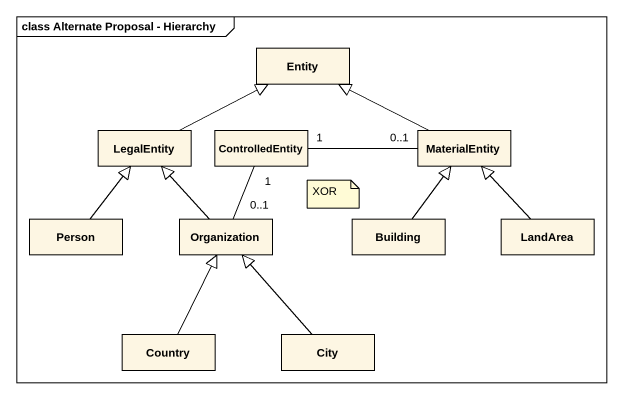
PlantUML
@startuml
mainframe class Alternate Proposal - Hierarchy
hide circle
hide empty members
class "Entity" as Entity_
class LegalEntity
class ControlledEntity
class MaterialEntity
class "Person" as Person_
class Organization
class Building
class LandArea
class Country
class City
LegalEntity -right-|> Entity_
ControlledEntity "1" -right- "0..1" MaterialEntity
ControlledEntity "1" -- "0..1" Organization
MaterialEntity -left-|> Entity_
Person_ -up-|> LegalEntity
Organization -up-|> LegalEntity
Building -up-|> MaterialEntity
LandArea -up-|> MaterialEntity
Country -up-|> Organization
City -up-|> Organization
note as N1
  XOR
end note
@enduml
